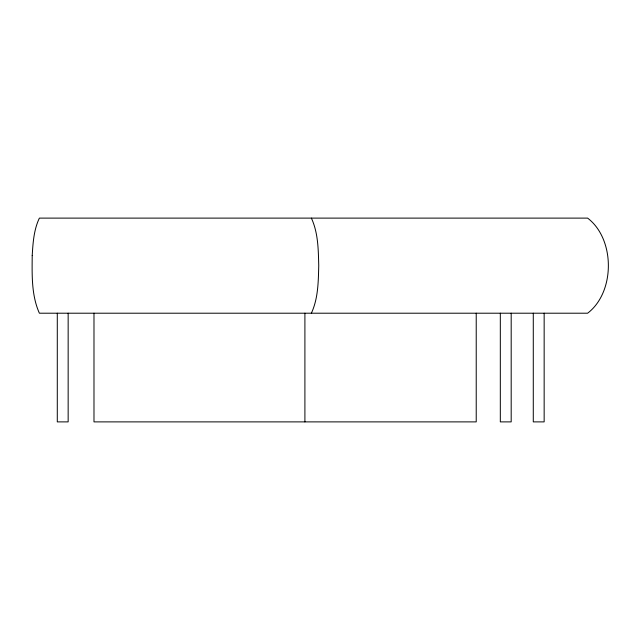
<?xml version="1.0" encoding="UTF-8"?>
<svg xmlns="http://www.w3.org/2000/svg" width="640" height="640" viewBox="0 0 640 640"><rect width="100%" height="100%" fill="white"/><g stroke="black" fill="none" stroke-linecap="round" stroke-linejoin="round"><path stroke-width="0.96" d="M311.368 313.208C318.232 298.408 318.32 281.656 318.744 265.664C318.32 249.672 318.232 232.912 311.368 218.112M544.152 313.208L544.152 421.888L533.28 421.888L533.28 313.208M511.184 313.208L511.184 421.888L500.32 421.888L500.32 313.208M476.224 313.208L476.224 421.888L93.984 421.888L93.984 313.208M304.904 313.208L304.904 421.888M68.152 313.208L68.152 421.888L57.288 421.888L57.288 313.208M32.216 255.424C32.048 274.752 31.328 295.168 39.384 313.208L587.616 313.208C615.28 292.176 615.28 239.144 587.616 218.112L39.384 218.112C33.832 229.712 32.984 242.792 32.216 255.424"/></g></svg>
